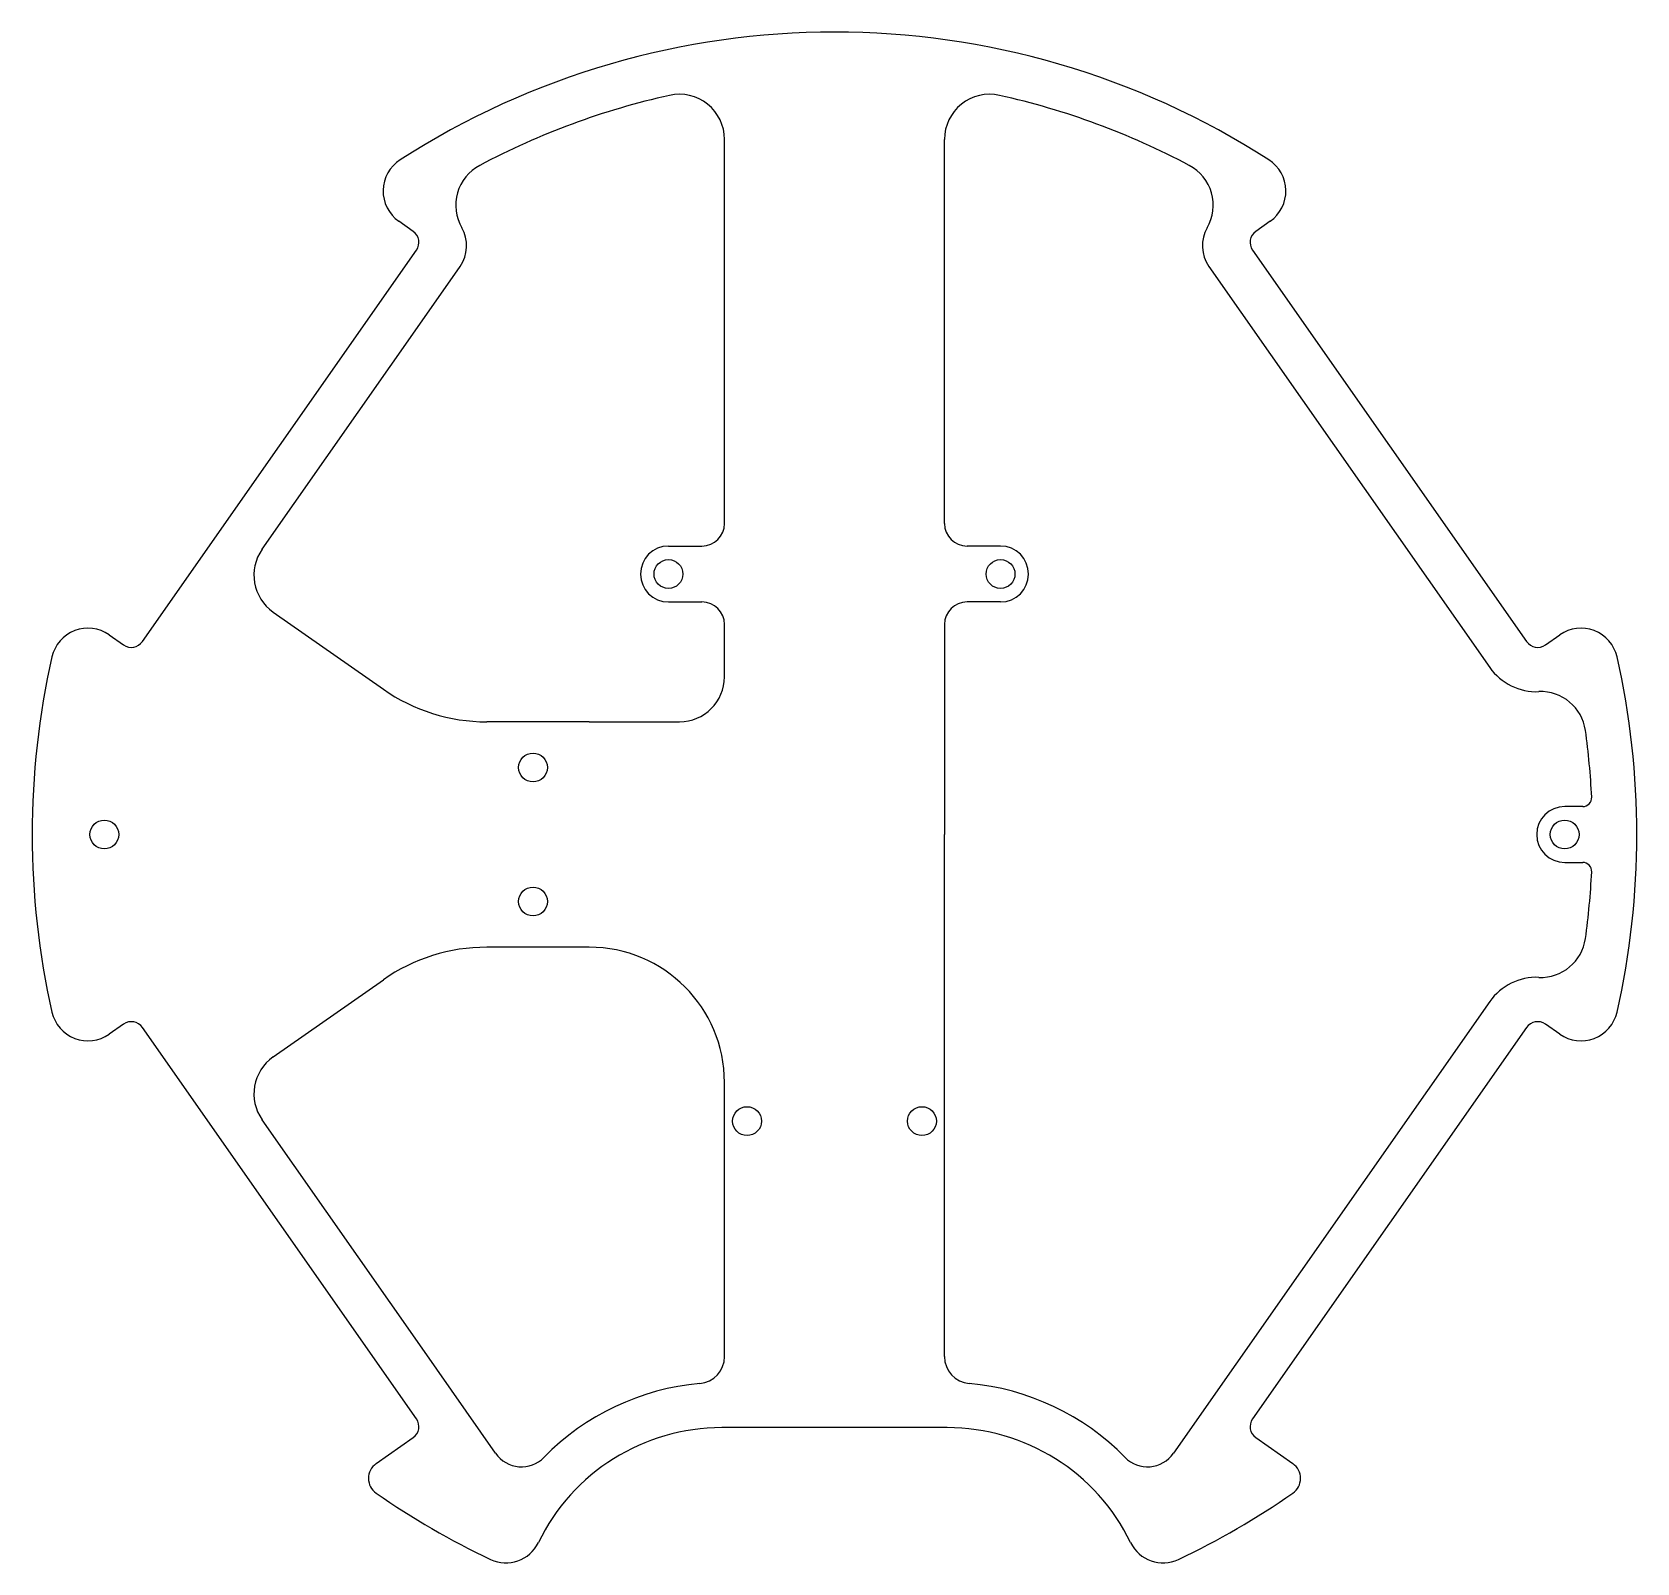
# Model space of a CAD drawing. Extents: x -89 to 89, y -81 to 89.
import ezdxf

# ---------------------------------------------------------------- set-up
doc = ezdxf.new("R2010")
doc.units = 0
doc.layers.add('MODELSKETCH_VISIBLE', color=7, linetype='CONTINUOUS')

msp = doc.modelspace()

# ---------------------------------------------------------------- linework, layer by layer
at = {"layer": 'MODELSKETCH_VISIBLE'}
for p, q in [((-12.2, 34.49), (-12.2, 77.1)), ((12.2, 34.49), (12.2, 77.1)), ((-46.73, 66.9), (-48.32, 68.02)), ((48.32, 68.02), (46.73, 66.9)), ((-76.76, 21.4), (-46.36, 64.81)), ((46.36, 64.81), (76.76, 21.4)), ((-45.75, 56.97), (-41.53, 63)), ((41.53, 63), (72.67, 18.53)), ((-63.49, 31.64), (-45.75, 56.97)), ((-18.42, 31.99), (-14.7, 31.99)), ((18.42, 31.99), (14.7, 31.99)), ((-18.42, 25.79), (-14.7, 25.79)), ((18.42, 25.79), (14.7, 25.79)), ((-62.26, 24.67), (-50.04, 16.12)), ((-12.2, 17.5), (-12.2, 23.29)), ((12.2, 23.29), (12.2, 0)), ((-80.44, 22.15), (-78.85, 21.03)), ((78.85, 21.03), (80.44, 22.15)), ((-27.2, 12.5), (-38.57, 12.5)), ((-27.2, 12.5), (-17.2, 12.5)), ((82.99, 3.1), (80.99, 3.1)), ((12.2, -57.91), (12.2, 0)), ((80.99, -3.1), (82.99, -3.1)), ((-27.2, -12.5), (-38.57, -12.5)), ((-62.26, -24.67), (-50.04, -16.12)), ((72.67, -18.53), (37.59, -68.63)), ((-78.85, -21.03), (-80.44, -22.15)), ((80.44, -22.15), (78.85, -21.03)), ((-46.36, -64.81), (-76.76, -21.4)), ((76.76, -21.4), (46.36, -64.81)), ((-12.2, -57.91), (-12.2, -27.5)), ((-45.75, -56.97), (-63.49, -31.64)), ((-37.59, -68.63), (-45.75, -56.97)), ((12.5, -65.79), (-12.5, -65.79)), ((-50.84, -69.78), (-46.73, -66.9)), ((46.73, -66.9), (50.84, -69.78))]:
    msp.add_line(p, q, dxfattribs=at)
for centre in [(-18.42, 28.89), (18.42, 28.89), (-33.44, 7.43), (-80.99, 0), (80.99, 0), (-33.44, -7.43), (-9.7, -31.79), (9.7, -31.79)]:
    msp.add_circle(centre, 1.6, dxfattribs=at)
for centre, radius, start, end in [((0, 0), 89, 57.2155, 122.7845), ((0, 0), 84, 102.5752, 117.936), ((-17.2, 77.1), 5, 0, 102.5752), ((17.2, 77.1), 5, 77.4248, 180), ((0, 0), 84, 62.064, 77.4248), ((-45.97, 71.38), 4.1, 122.7845, 235), ((45.97, 71.38), 4.1, 305, 57.2155), ((-37.01, 69.79), 5, 117.936, 209.989), ((37.01, 69.79), 5, 330.011, 62.064), ((-47.59, 65.67), 1.5, 325, 55), ((-44.81, 65.3), 4, 325, 29.989), ((44.81, 65.3), 4, 150.011, 215), ((47.59, 65.67), 1.5, 125, 215), ((-14.7, 34.49), 2.5, 270, 0), ((14.7, 34.49), 2.5, 180, 270), ((-59.39, 28.77), 5, 145, 235), ((-18.42, 28.89), 3.1, 90, 270), ((18.42, 28.89), 3.1, 270, 90), ((-14.7, 23.29), 2.5, 0, 90), ((14.7, 23.29), 2.5, 90, 180), ((-82.8, 18.79), 4.1, 55, 167.2155), ((-77.99, 22.26), 1.5, 235, 325), ((77.99, 22.26), 1.5, 215, 305), ((82.8, 18.79), 4.1, 12.7845, 125), ((0, 0), 89, 167.2155, 192.7845), ((0, 0), 89, 347.2155, 12.7845), ((77.84, 22.15), 6.31, 215, 272.5577), ((-38.57, 32.5), 20, 235, 270), ((-17.2, 17.5), 5, 270, 0), ((78.34, 10.85), 5, 7.887, 92.5577), ((0, 0), 84.09, 2.8284, 7.887), ((82.99, 4.1), 1, 270, 2.8284), ((80.99, 0), 3.1, 90, 270), ((82.99, -4.1), 1, 357.1716, 90), ((0, 0), 84.09, 352.113, 357.1716), ((78.34, -10.85), 5, 267.4423, 352.113), ((-38.57, -32.5), 20, 90, 125), ((-27.2, -27.5), 15, 0, 90), ((77.84, -22.15), 6.31, 87.4423, 145), ((-82.8, -18.79), 4.1, 192.7845, 305), ((-77.99, -22.26), 1.5, 35, 125), ((77.99, -22.26), 1.5, 55, 145), ((82.8, -18.79), 4.1, 235, 347.2155), ((-59.39, -28.77), 5, 125, 215), ((-15.2, -57.91), 3, 275.0604, 0), ((15.2, -57.91), 3, 180, 264.9396), ((-12.5, -88.4), 27.61, 95.0604, 135.5764), ((12.5, -88.4), 27.61, 44.4236, 84.9396), ((-47.59, -65.67), 1.5, 305, 35), ((-12.5, -88.4), 22.61, 90, 154.1312), ((12.5, -88.4), 22.61, 25.8688, 90), ((47.59, -65.67), 1.5, 145, 235), ((-34.72, -66.63), 3.5, 215, 315.5764), ((34.72, -66.63), 3.5, 224.4236, 325), ((-49.69, -71.42), 2, 125, 235.1713), ((49.69, -71.42), 2, 304.8287, 55), ((0, 0), 89, 235.1713, 244.6116), ((0, 0), 89, 295.3884, 304.8287), ((-36.44, -76.79), 4, 244.6116, 334.1312), ((36.44, -76.79), 4, 205.8688, 295.3884)]:
    msp.add_arc(centre, radius, start, end, dxfattribs=at)

doc.saveas('drawing.dxf')
